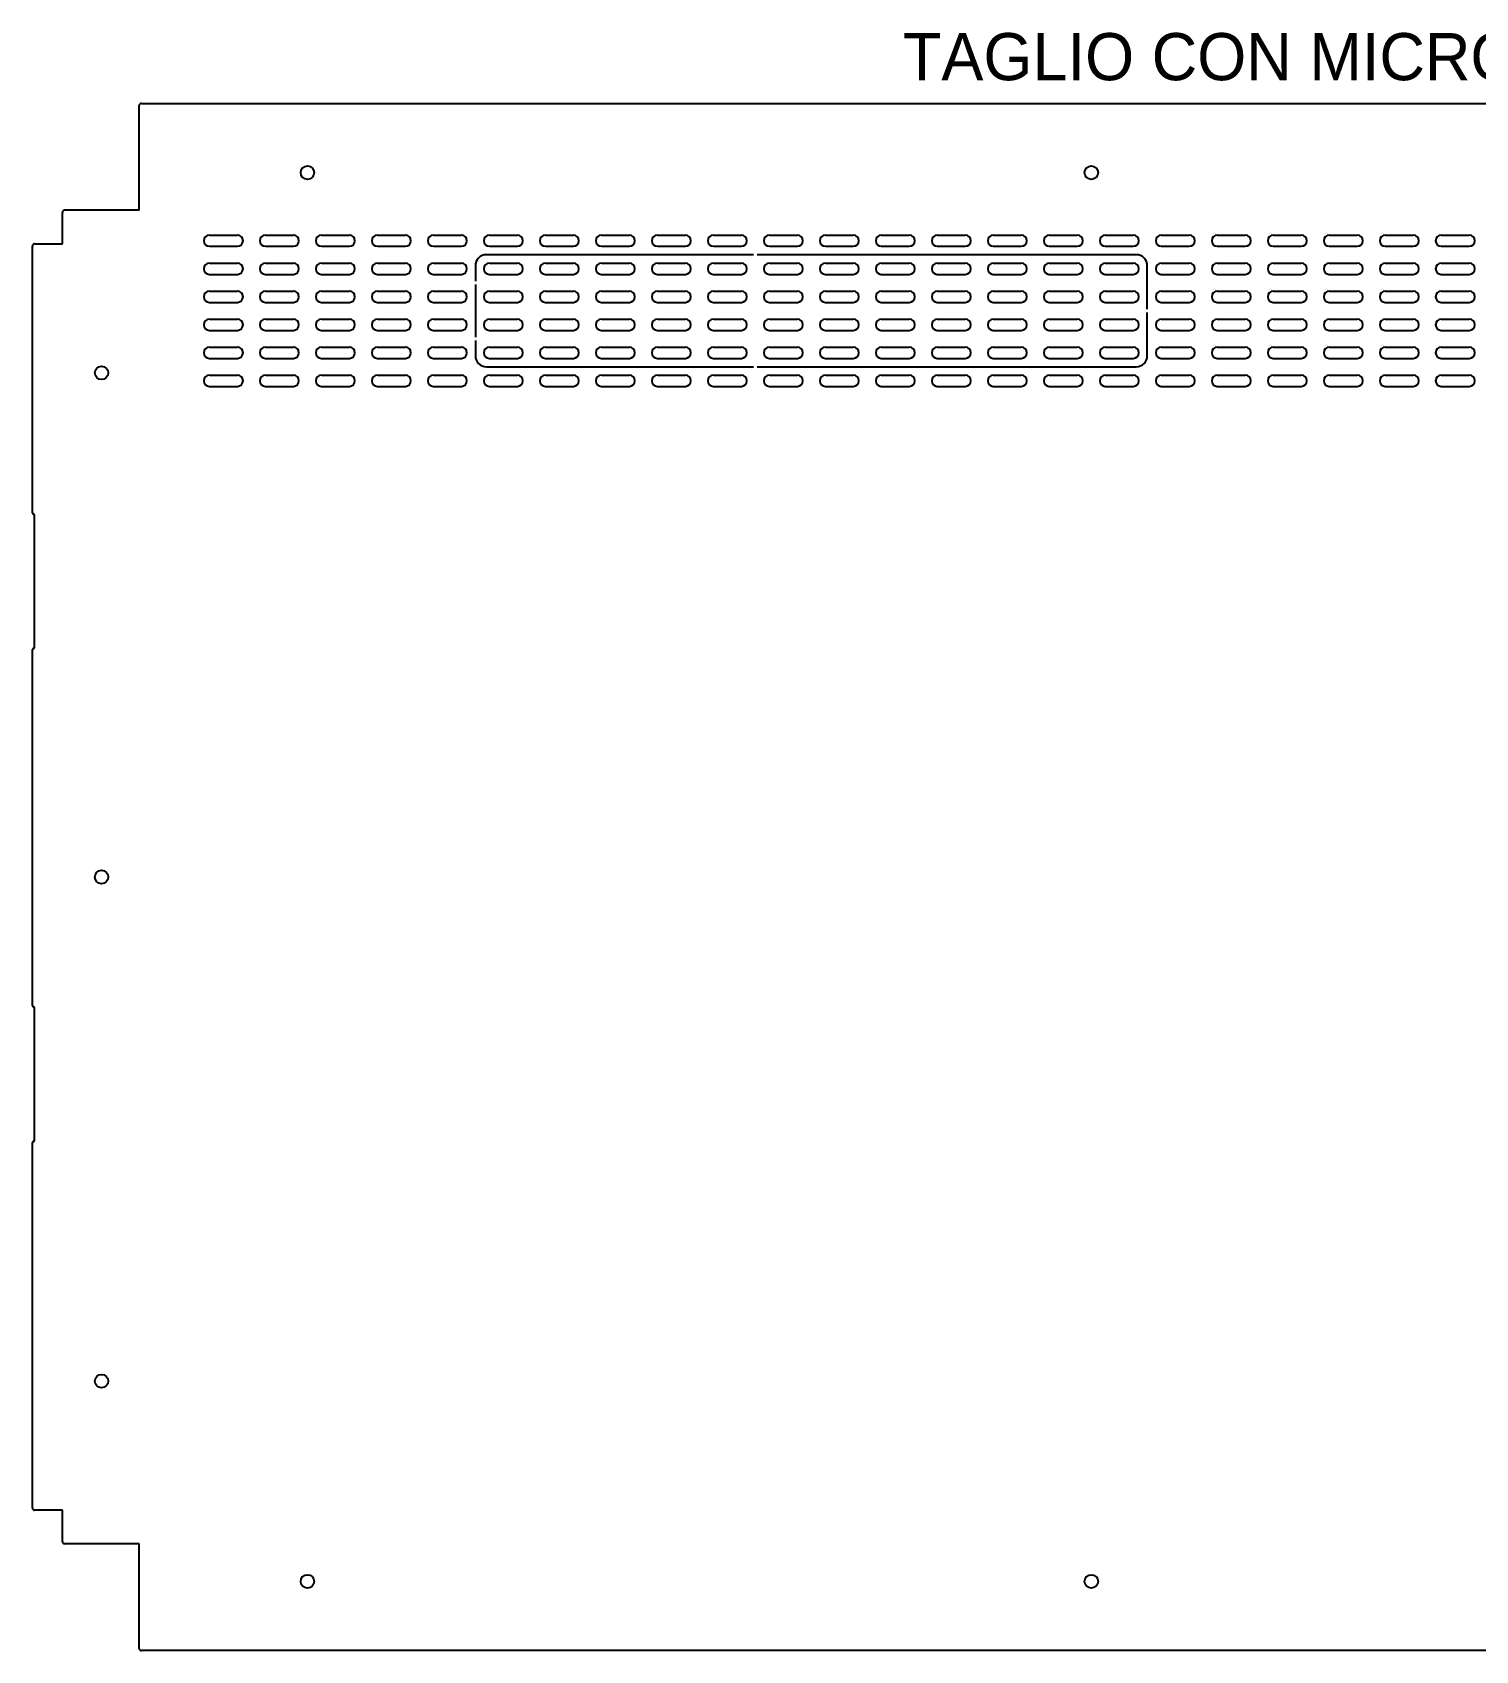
# Model space of a CAD drawing. Header units: millimetres. Extents: x 0 to 1296, y 0 to 722.
# Drawn here: x 0 to 644, y 0 to 722 of the extents above; entities that cross this region are included whole.
import ezdxf

# ---------------------------------------------------------------- set-up
doc = ezdxf.new("R2010")
doc.units = ezdxf.units.MM

msp = doc.modelspace()

# ---------------------------------------------------------------- linework, layer by layer
at = {"color": 7, "linetype": 'Continuous', "lineweight": 25}
for p, q in [((47.67, 642.93), (47.67, 689.6)), ((48.67, 690.6), (1246.93, 690.6)), ((47.67, 642.93), (14.4, 642.93)), ((13.4, 627.93), (13.4, 641.93)), ((79.05, 631.8), (91.55, 631.8)), ((104.05, 631.8), (116.55, 631.8)), ((129.05, 631.8), (141.55, 631.8)), ((154.05, 631.8), (166.55, 631.8)), ((179.05, 631.8), (191.55, 631.8)), ((204.05, 631.8), (216.55, 631.8)), ((229.05, 631.8), (241.55, 631.8)), ((254.05, 631.8), (266.55, 631.8)), ((279.05, 631.8), (291.55, 631.8)), ((304.05, 631.8), (316.55, 631.8)), ((329.05, 631.8), (341.55, 631.8)), ((354.05, 631.8), (366.55, 631.8)), ((379.05, 631.8), (391.55, 631.8)), ((404.05, 631.8), (416.55, 631.8)), ((429.05, 631.8), (441.55, 631.8)), ((454.05, 631.8), (466.55, 631.8)), ((479.05, 631.8), (491.55, 631.8)), ((504.05, 631.8), (516.55, 631.8)), ((529.05, 631.8), (541.55, 631.8)), ((554.05, 631.8), (566.55, 631.8)), ((579.05, 631.8), (591.55, 631.8)), ((604.05, 631.8), (616.55, 631.8)), ((629.05, 631.8), (641.55, 631.8)), ((0, 507.8), (0, 626.93)), ((1, 627.93), (13.4, 627.93)), ((79.05, 626.8), (91.55, 626.8)), ((104.05, 626.8), (116.55, 626.8)), ((129.05, 626.8), (141.55, 626.8)), ((154.05, 626.8), (166.55, 626.8)), ((179.05, 626.8), (191.55, 626.8)), ((204.05, 626.8), (216.55, 626.8)), ((229.05, 626.8), (241.55, 626.8)), ((254.05, 626.8), (266.55, 626.8)), ((279.05, 626.8), (291.55, 626.8)), ((304.05, 626.8), (316.55, 626.8)), ((329.05, 626.8), (341.55, 626.8)), ((354.05, 626.8), (366.55, 626.8)), ((379.05, 626.8), (391.55, 626.8)), ((404.05, 626.8), (416.55, 626.8)), ((429.05, 626.8), (441.55, 626.8)), ((454.05, 626.8), (466.55, 626.8)), ((479.05, 626.8), (491.55, 626.8)), ((504.05, 626.8), (516.55, 626.8)), ((529.05, 626.8), (541.55, 626.8)), ((554.05, 626.8), (566.55, 626.8)), ((579.05, 626.8), (591.55, 626.8)), ((604.05, 626.8), (616.55, 626.8)), ((629.05, 626.8), (641.55, 626.8)), ((79.05, 619.3), (91.55, 619.3)), ((79.05, 614.3), (91.55, 614.3)), ((104.05, 619.3), (116.55, 619.3)), ((104.05, 614.3), (116.55, 614.3)), ((129.05, 619.3), (141.55, 619.3)), ((129.05, 614.3), (141.55, 614.3)), ((154.05, 619.3), (166.55, 619.3)), ((154.05, 614.3), (166.55, 614.3)), ((179.05, 619.3), (191.55, 619.3)), ((179.05, 614.3), (191.55, 614.3)), ((204.05, 619.3), (216.55, 619.3)), ((204.05, 614.3), (216.55, 614.3)), ((229.05, 619.3), (241.55, 619.3)), ((229.05, 614.3), (241.55, 614.3)), ((254.05, 619.3), (266.55, 619.3)), ((254.05, 614.3), (266.55, 614.3)), ((279.05, 619.3), (291.55, 619.3)), ((279.05, 614.3), (291.55, 614.3)), ((304.05, 619.3), (316.55, 619.3)), ((304.05, 614.3), (316.55, 614.3)), ((329.05, 619.3), (341.55, 619.3)), ((329.05, 614.3), (341.55, 614.3)), ((354.05, 619.3), (366.55, 619.3)), ((354.05, 614.3), (366.55, 614.3)), ((379.05, 619.3), (391.55, 619.3)), ((379.05, 614.3), (391.55, 614.3)), ((404.05, 619.3), (416.55, 619.3)), ((404.05, 614.3), (416.55, 614.3)), ((429.05, 619.3), (441.55, 619.3)), ((429.05, 614.3), (441.55, 614.3)), ((454.05, 619.3), (466.55, 619.3)), ((454.05, 614.3), (466.55, 614.3)), ((479.05, 619.3), (491.55, 619.3)), ((479.05, 614.3), (491.55, 614.3)), ((504.05, 619.3), (516.55, 619.3)), ((504.05, 614.3), (516.55, 614.3)), ((529.05, 619.3), (541.55, 619.3)), ((529.05, 614.3), (541.55, 614.3)), ((554.05, 619.3), (566.55, 619.3)), ((554.05, 614.3), (566.55, 614.3)), ((579.05, 619.3), (591.55, 619.3)), ((579.05, 614.3), (591.55, 614.3)), ((604.05, 619.3), (616.55, 619.3)), ((604.05, 614.3), (616.55, 614.3)), ((629.05, 619.3), (641.55, 619.3)), ((629.05, 614.3), (641.55, 614.3)), ((79.05, 606.8), (91.55, 606.8)), ((104.05, 606.8), (116.55, 606.8)), ((129.05, 606.8), (141.55, 606.8)), ((154.05, 606.8), (166.55, 606.8)), ((179.05, 606.8), (191.55, 606.8)), ((204.05, 606.8), (216.55, 606.8)), ((229.05, 606.8), (241.55, 606.8)), ((254.05, 606.8), (266.55, 606.8)), ((279.05, 606.8), (291.55, 606.8)), ((304.05, 606.8), (316.55, 606.8)), ((329.05, 606.8), (341.55, 606.8)), ((354.05, 606.8), (366.55, 606.8)), ((379.05, 606.8), (391.55, 606.8)), ((404.05, 606.8), (416.55, 606.8)), ((429.05, 606.8), (441.55, 606.8)), ((454.05, 606.8), (466.55, 606.8)), ((479.05, 606.8), (491.55, 606.8)), ((504.05, 606.8), (516.55, 606.8)), ((529.05, 606.8), (541.55, 606.8)), ((554.05, 606.8), (566.55, 606.8)), ((579.05, 606.8), (591.55, 606.8)), ((604.05, 606.8), (616.55, 606.8)), ((629.05, 606.8), (641.55, 606.8)), ((79.05, 601.8), (91.55, 601.8)), ((104.05, 601.8), (116.55, 601.8)), ((129.05, 601.8), (141.55, 601.8)), ((154.05, 601.8), (166.55, 601.8)), ((179.05, 601.8), (191.55, 601.8)), ((204.05, 601.8), (216.55, 601.8)), ((229.05, 601.8), (241.55, 601.8)), ((254.05, 601.8), (266.55, 601.8)), ((279.05, 601.8), (291.55, 601.8)), ((304.05, 601.8), (316.55, 601.8)), ((329.05, 601.8), (341.55, 601.8)), ((354.05, 601.8), (366.55, 601.8)), ((379.05, 601.8), (391.55, 601.8)), ((404.05, 601.8), (416.55, 601.8)), ((429.05, 601.8), (441.55, 601.8)), ((454.05, 601.8), (466.55, 601.8)), ((479.05, 601.8), (491.55, 601.8)), ((504.05, 601.8), (516.55, 601.8)), ((529.05, 601.8), (541.55, 601.8)), ((554.05, 601.8), (566.55, 601.8)), ((579.05, 601.8), (591.55, 601.8)), ((604.05, 601.8), (616.55, 601.8)), ((629.05, 601.8), (641.55, 601.8)), ((79.05, 594.3), (91.55, 594.3)), ((104.05, 594.3), (116.55, 594.3)), ((129.05, 594.3), (141.55, 594.3)), ((154.05, 594.3), (166.55, 594.3)), ((179.05, 594.3), (191.55, 594.3)), ((204.05, 594.3), (216.55, 594.3)), ((229.05, 594.3), (241.55, 594.3)), ((254.05, 594.3), (266.55, 594.3)), ((279.05, 594.3), (291.55, 594.3)), ((304.05, 594.3), (316.55, 594.3)), ((329.05, 594.3), (341.55, 594.3)), ((354.05, 594.3), (366.55, 594.3)), ((379.05, 594.3), (391.55, 594.3)), ((404.05, 594.3), (416.55, 594.3)), ((429.05, 594.3), (441.55, 594.3)), ((454.05, 594.3), (466.55, 594.3)), ((479.05, 594.3), (491.55, 594.3)), ((504.05, 594.3), (516.55, 594.3)), ((529.05, 594.3), (541.55, 594.3)), ((554.05, 594.3), (566.55, 594.3)), ((579.05, 594.3), (591.55, 594.3)), ((604.05, 594.3), (616.55, 594.3)), ((629.05, 594.3), (641.55, 594.3)), ((79.05, 589.3), (91.55, 589.3)), ((104.05, 589.3), (116.55, 589.3)), ((129.05, 589.3), (141.55, 589.3)), ((154.05, 589.3), (166.55, 589.3)), ((179.05, 589.3), (191.55, 589.3)), ((204.05, 589.3), (216.55, 589.3)), ((229.05, 589.3), (241.55, 589.3)), ((254.05, 589.3), (266.55, 589.3)), ((279.05, 589.3), (291.55, 589.3)), ((304.05, 589.3), (316.55, 589.3)), ((329.05, 589.3), (341.55, 589.3)), ((354.05, 589.3), (366.55, 589.3)), ((379.05, 589.3), (391.55, 589.3)), ((404.05, 589.3), (416.55, 589.3)), ((429.05, 589.3), (441.55, 589.3)), ((454.05, 589.3), (466.55, 589.3)), ((479.05, 589.3), (491.55, 589.3)), ((504.05, 589.3), (516.55, 589.3)), ((529.05, 589.3), (541.55, 589.3)), ((554.05, 589.3), (566.55, 589.3)), ((579.05, 589.3), (591.55, 589.3)), ((604.05, 589.3), (616.55, 589.3)), ((629.05, 589.3), (641.55, 589.3)), ((79.05, 581.8), (91.55, 581.8)), ((104.05, 581.8), (116.55, 581.8)), ((129.05, 581.8), (141.55, 581.8)), ((154.05, 581.8), (166.55, 581.8)), ((179.05, 581.8), (191.55, 581.8)), ((204.05, 581.8), (216.55, 581.8)), ((229.05, 581.8), (241.55, 581.8)), ((254.05, 581.8), (266.55, 581.8)), ((279.05, 581.8), (291.55, 581.8)), ((304.05, 581.8), (316.55, 581.8)), ((329.05, 581.8), (341.55, 581.8)), ((354.05, 581.8), (366.55, 581.8)), ((379.05, 581.8), (391.55, 581.8)), ((404.05, 581.8), (416.55, 581.8)), ((429.05, 581.8), (441.55, 581.8)), ((454.05, 581.8), (466.55, 581.8)), ((479.05, 581.8), (491.55, 581.8)), ((504.05, 581.8), (516.55, 581.8)), ((529.05, 581.8), (541.55, 581.8)), ((554.05, 581.8), (566.55, 581.8)), ((579.05, 581.8), (591.55, 581.8)), ((604.05, 581.8), (616.55, 581.8)), ((629.05, 581.8), (641.55, 581.8)), ((79.05, 576.8), (91.55, 576.8)), ((104.05, 576.8), (116.55, 576.8)), ((129.05, 576.8), (141.55, 576.8)), ((154.05, 576.8), (166.55, 576.8)), ((179.05, 576.8), (191.55, 576.8)), ((204.05, 576.8), (216.55, 576.8)), ((229.05, 576.8), (241.55, 576.8)), ((254.05, 576.8), (266.55, 576.8)), ((279.05, 576.8), (291.55, 576.8)), ((304.05, 576.8), (316.55, 576.8)), ((329.05, 576.8), (341.55, 576.8)), ((354.05, 576.8), (366.55, 576.8)), ((379.05, 576.8), (391.55, 576.8)), ((404.05, 576.8), (416.55, 576.8)), ((429.05, 576.8), (441.55, 576.8)), ((454.05, 576.8), (466.55, 576.8)), ((479.05, 576.8), (491.55, 576.8)), ((504.05, 576.8), (516.55, 576.8)), ((529.05, 576.8), (541.55, 576.8)), ((554.05, 576.8), (566.55, 576.8)), ((579.05, 576.8), (591.55, 576.8)), ((604.05, 576.8), (616.55, 576.8)), ((629.05, 576.8), (641.55, 576.8)), ((79.05, 569.3), (91.55, 569.3)), ((79.05, 564.3), (91.55, 564.3)), ((104.05, 569.3), (116.55, 569.3)), ((104.05, 564.3), (116.55, 564.3)), ((129.05, 569.3), (141.55, 569.3)), ((129.05, 564.3), (141.55, 564.3)), ((154.05, 569.3), (166.55, 569.3)), ((154.05, 564.3), (166.55, 564.3)), ((179.05, 569.3), (191.55, 569.3)), ((179.05, 564.3), (191.55, 564.3)), ((204.05, 569.3), (216.55, 569.3)), ((204.05, 564.3), (216.55, 564.3)), ((229.05, 569.3), (241.55, 569.3)), ((229.05, 564.3), (241.55, 564.3)), ((254.05, 569.3), (266.55, 569.3)), ((254.05, 564.3), (266.55, 564.3)), ((279.05, 569.3), (291.55, 569.3)), ((279.05, 564.3), (291.55, 564.3)), ((304.05, 569.3), (316.55, 569.3)), ((304.05, 564.3), (316.55, 564.3)), ((329.05, 569.3), (341.55, 569.3)), ((329.05, 564.3), (341.55, 564.3)), ((354.05, 569.3), (366.55, 569.3)), ((354.05, 564.3), (366.55, 564.3)), ((379.05, 569.3), (391.55, 569.3)), ((379.05, 564.3), (391.55, 564.3)), ((404.05, 569.3), (416.55, 569.3)), ((404.05, 564.3), (416.55, 564.3)), ((429.05, 569.3), (441.55, 569.3)), ((429.05, 564.3), (441.55, 564.3)), ((454.05, 569.3), (466.55, 569.3)), ((454.05, 564.3), (466.55, 564.3)), ((479.05, 569.3), (491.55, 569.3)), ((479.05, 564.3), (491.55, 564.3)), ((504.05, 569.3), (516.55, 569.3)), ((504.05, 564.3), (516.55, 564.3)), ((529.05, 569.3), (541.55, 569.3)), ((529.05, 564.3), (541.55, 564.3)), ((554.05, 569.3), (566.55, 569.3)), ((554.05, 564.3), (566.55, 564.3)), ((579.05, 569.3), (591.55, 569.3)), ((579.05, 564.3), (591.55, 564.3)), ((604.05, 569.3), (616.55, 569.3)), ((604.05, 564.3), (616.55, 564.3)), ((629.05, 569.3), (641.55, 569.3)), ((629.05, 564.3), (641.55, 564.3)), ((1, 447.8), (1, 506.8)), ((0, 287.8), (0, 446.8)), ((1, 227.8), (1, 286.8)), ((0, 63.67), (0, 226.8)), ((13.4, 62.67), (1, 62.67)), ((13.4, 48.67), (13.4, 62.67)), ((47.67, 47.67), (14.4, 47.67)), ((47.67, 1), (47.67, 47.67)), ((1246.93, 0), (48.67, 0))]:
    msp.add_line(p, q, dxfattribs=at)
at = {"color": 6, "linetype": 'Continuous', "lineweight": 25}
for p, q in [((322.05, 623.05), (202.8, 623.05)), ((492.8, 623.05), (323.55, 623.05)), ((197.8, 618.05), (197.8, 611.3)), ((497.8, 598.8), (497.8, 618.05)), ((197.8, 609.8), (197.8, 586.3)), ((497.8, 578.05), (497.8, 597.3)), ((197.8, 584.8), (197.8, 578.05)), ((202.8, 573.05), (322.05, 573.05)), ((323.55, 573.05), (492.8, 573.05))]:
    msp.add_line(p, q, dxfattribs=at)
at = {"color": 7, "linetype": 'Continuous', "lineweight": 25}
for centre in [(122.8, 659.7), (472.8, 659.7), (30.9, 570.3), (30.9, 345.3), (30.9, 120.3), (122.8, 30.9), (472.8, 30.9)]:
    msp.add_circle(centre, 3, dxfattribs=at)
for centre, radius, start, end in [((48.67, 689.6), 1, 90, 180), ((14.4, 641.93), 1, 90, 180), ((79.05, 629.3), 2.5, 90, 270), ((91.55, 629.3), 2.5, 270, 90), ((104.05, 629.3), 2.5, 90, 270), ((116.55, 629.3), 2.5, 270, 90), ((129.05, 629.3), 2.5, 90, 270), ((141.55, 629.3), 2.5, 270, 90), ((154.05, 629.3), 2.5, 90, 270), ((166.55, 629.3), 2.5, 270, 90), ((179.05, 629.3), 2.5, 90, 270), ((191.55, 629.3), 2.5, 270, 90), ((204.05, 629.3), 2.5, 90, 270), ((216.55, 629.3), 2.5, 270, 90), ((229.05, 629.3), 2.5, 90, 270), ((241.55, 629.3), 2.5, 270, 90), ((254.05, 629.3), 2.5, 90, 270), ((266.55, 629.3), 2.5, 270, 90), ((279.05, 629.3), 2.5, 90, 270), ((291.55, 629.3), 2.5, 270, 90), ((304.05, 629.3), 2.5, 90, 270), ((316.55, 629.3), 2.5, 270, 90), ((329.05, 629.3), 2.5, 90, 270), ((341.55, 629.3), 2.5, 270, 90), ((354.05, 629.3), 2.5, 90, 270), ((366.55, 629.3), 2.5, 270, 90), ((379.05, 629.3), 2.5, 90, 270), ((391.55, 629.3), 2.5, 270, 90), ((404.05, 629.3), 2.5, 90, 270), ((416.55, 629.3), 2.5, 270, 90), ((429.05, 629.3), 2.5, 90, 270), ((441.55, 629.3), 2.5, 270, 90), ((454.05, 629.3), 2.5, 90, 270), ((466.55, 629.3), 2.5, 270, 90), ((479.05, 629.3), 2.5, 90, 270), ((491.55, 629.3), 2.5, 270, 90), ((504.05, 629.3), 2.5, 90, 270), ((516.55, 629.3), 2.5, 270, 90), ((529.05, 629.3), 2.5, 90, 270), ((541.55, 629.3), 2.5, 270, 90), ((554.05, 629.3), 2.5, 90, 270), ((566.55, 629.3), 2.5, 270, 90), ((579.05, 629.3), 2.5, 90, 270), ((591.55, 629.3), 2.5, 270, 90), ((604.05, 629.3), 2.5, 90, 270), ((616.55, 629.3), 2.5, 270, 90), ((629.05, 629.3), 2.5, 90, 270), ((641.55, 629.3), 2.5, 270, 90), ((1, 626.93), 1, 90, 180), ((79.05, 616.8), 2.5, 90, 270), ((91.55, 616.8), 2.5, 270, 90), ((104.05, 616.8), 2.5, 90, 270), ((116.55, 616.8), 2.5, 270, 90), ((129.05, 616.8), 2.5, 90, 270), ((141.55, 616.8), 2.5, 270, 90), ((154.05, 616.8), 2.5, 90, 270), ((166.55, 616.8), 2.5, 270, 90), ((179.05, 616.8), 2.5, 90, 270), ((191.55, 616.8), 2.5, 270, 90), ((204.05, 616.8), 2.5, 90, 270), ((216.55, 616.8), 2.5, 270, 90), ((229.05, 616.8), 2.5, 90, 270), ((241.55, 616.8), 2.5, 270, 90), ((254.05, 616.8), 2.5, 90, 270), ((266.55, 616.8), 2.5, 270, 90), ((279.05, 616.8), 2.5, 90, 270), ((291.55, 616.8), 2.5, 270, 90), ((304.05, 616.8), 2.5, 90, 270), ((316.55, 616.8), 2.5, 270, 90), ((329.05, 616.8), 2.5, 90, 270), ((341.55, 616.8), 2.5, 270, 90), ((354.05, 616.8), 2.5, 90, 270), ((366.55, 616.8), 2.5, 270, 90), ((379.05, 616.8), 2.5, 90, 270), ((391.55, 616.8), 2.5, 270, 90), ((404.05, 616.8), 2.5, 90, 270), ((416.55, 616.8), 2.5, 270, 90), ((429.05, 616.8), 2.5, 90, 270), ((441.55, 616.8), 2.5, 270, 90), ((454.05, 616.8), 2.5, 90, 270), ((466.55, 616.8), 2.5, 270, 90), ((479.05, 616.8), 2.5, 90, 270), ((491.55, 616.8), 2.5, 270, 90), ((504.05, 616.8), 2.5, 90, 270), ((516.55, 616.8), 2.5, 270, 90), ((529.05, 616.8), 2.5, 90, 270), ((541.55, 616.8), 2.5, 270, 90), ((554.05, 616.8), 2.5, 90, 270), ((566.55, 616.8), 2.5, 270, 90), ((579.05, 616.8), 2.5, 90, 270), ((591.55, 616.8), 2.5, 270, 90), ((604.05, 616.8), 2.5, 90, 270), ((616.55, 616.8), 2.5, 270, 90), ((629.05, 616.8), 2.5, 90, 270), ((641.55, 616.8), 2.5, 270, 90), ((79.05, 604.3), 2.5, 90, 270), ((91.55, 604.3), 2.5, 270, 90), ((104.05, 604.3), 2.5, 90, 270), ((116.55, 604.3), 2.5, 270, 90), ((129.05, 604.3), 2.5, 90, 270), ((141.55, 604.3), 2.5, 270, 90), ((154.05, 604.3), 2.5, 90, 270), ((166.55, 604.3), 2.5, 270, 90), ((179.05, 604.3), 2.5, 90, 270), ((191.55, 604.3), 2.5, 270, 90), ((204.05, 604.3), 2.5, 90, 270), ((216.55, 604.3), 2.5, 270, 90), ((229.05, 604.3), 2.5, 90, 270), ((241.55, 604.3), 2.5, 270, 90), ((254.05, 604.3), 2.5, 90, 270), ((266.55, 604.3), 2.5, 270, 90), ((279.05, 604.3), 2.5, 90, 270), ((291.55, 604.3), 2.5, 270, 90), ((304.05, 604.3), 2.5, 90, 270), ((316.55, 604.3), 2.5, 270, 90), ((329.05, 604.3), 2.5, 90, 270), ((341.55, 604.3), 2.5, 270, 90), ((354.05, 604.3), 2.5, 90, 270), ((366.55, 604.3), 2.5, 270, 90), ((379.05, 604.3), 2.5, 90, 270), ((391.55, 604.3), 2.5, 270, 90), ((404.05, 604.3), 2.5, 90, 270), ((416.55, 604.3), 2.5, 270, 90), ((429.05, 604.3), 2.5, 90, 270), ((441.55, 604.3), 2.5, 270, 90), ((454.05, 604.3), 2.5, 90, 270), ((466.55, 604.3), 2.5, 270, 90), ((479.05, 604.3), 2.5, 90, 270), ((491.55, 604.3), 2.5, 270, 90), ((504.05, 604.3), 2.5, 90, 270), ((516.55, 604.3), 2.5, 270, 90), ((529.05, 604.3), 2.5, 90, 270), ((541.55, 604.3), 2.5, 270, 90), ((554.05, 604.3), 2.5, 90, 270), ((566.55, 604.3), 2.5, 270, 90), ((579.05, 604.3), 2.5, 90, 270), ((591.55, 604.3), 2.5, 270, 90), ((604.05, 604.3), 2.5, 90, 270), ((616.55, 604.3), 2.5, 270, 90), ((629.05, 604.3), 2.5, 90, 270), ((641.55, 604.3), 2.5, 270, 90), ((79.05, 591.8), 2.5, 90, 270), ((91.55, 591.8), 2.5, 270, 90), ((104.05, 591.8), 2.5, 90, 270), ((116.55, 591.8), 2.5, 270, 90), ((129.05, 591.8), 2.5, 90, 270), ((141.55, 591.8), 2.5, 270, 90), ((154.05, 591.8), 2.5, 90, 270), ((166.55, 591.8), 2.5, 270, 90), ((179.05, 591.8), 2.5, 90, 270), ((191.55, 591.8), 2.5, 270, 90), ((204.05, 591.8), 2.5, 90, 270), ((216.55, 591.8), 2.5, 270, 90), ((229.05, 591.8), 2.5, 90, 270), ((241.55, 591.8), 2.5, 270, 90), ((254.05, 591.8), 2.5, 90, 270), ((266.55, 591.8), 2.5, 270, 90), ((279.05, 591.8), 2.5, 90, 270), ((291.55, 591.8), 2.5, 270, 90), ((304.05, 591.8), 2.5, 90, 270), ((316.55, 591.8), 2.5, 270, 90), ((329.05, 591.8), 2.5, 90, 270), ((341.55, 591.8), 2.5, 270, 90), ((354.05, 591.8), 2.5, 90, 270), ((366.55, 591.8), 2.5, 270, 90), ((379.05, 591.8), 2.5, 90, 270), ((391.55, 591.8), 2.5, 270, 90), ((404.05, 591.8), 2.5, 90, 270), ((416.55, 591.8), 2.5, 270, 90), ((429.05, 591.8), 2.5, 90, 270), ((441.55, 591.8), 2.5, 270, 90), ((454.05, 591.8), 2.5, 90, 270), ((466.55, 591.8), 2.5, 270, 90), ((479.05, 591.8), 2.5, 90, 270), ((491.55, 591.8), 2.5, 270, 90), ((504.05, 591.8), 2.5, 90, 270), ((516.55, 591.8), 2.5, 270, 90), ((529.05, 591.8), 2.5, 90, 270), ((541.55, 591.8), 2.5, 270, 90), ((554.05, 591.8), 2.5, 90, 270), ((566.55, 591.8), 2.5, 270, 90), ((579.05, 591.8), 2.5, 90, 270), ((591.55, 591.8), 2.5, 270, 90), ((604.05, 591.8), 2.5, 90, 270), ((616.55, 591.8), 2.5, 270, 90), ((629.05, 591.8), 2.5, 90, 270), ((641.55, 591.8), 2.5, 270, 90), ((79.05, 579.3), 2.5, 90, 270), ((91.55, 579.3), 2.5, 270, 90), ((104.05, 579.3), 2.5, 90, 270), ((116.55, 579.3), 2.5, 270, 90), ((129.05, 579.3), 2.5, 90, 270), ((141.55, 579.3), 2.5, 270, 90), ((154.05, 579.3), 2.5, 90, 270), ((166.55, 579.3), 2.5, 270, 90), ((179.05, 579.3), 2.5, 90, 270), ((191.55, 579.3), 2.5, 270, 90), ((204.05, 579.3), 2.5, 90, 270), ((216.55, 579.3), 2.5, 270, 90), ((229.05, 579.3), 2.5, 90, 270), ((241.55, 579.3), 2.5, 270, 90), ((254.05, 579.3), 2.5, 90, 270), ((266.55, 579.3), 2.5, 270, 90), ((279.05, 579.3), 2.5, 90, 270), ((291.55, 579.3), 2.5, 270, 90), ((304.05, 579.3), 2.5, 90, 270), ((316.55, 579.3), 2.5, 270, 90), ((329.05, 579.3), 2.5, 90, 270), ((341.55, 579.3), 2.5, 270, 90), ((354.05, 579.3), 2.5, 90, 270), ((366.55, 579.3), 2.5, 270, 90), ((379.05, 579.3), 2.5, 90, 270), ((391.55, 579.3), 2.5, 270, 90), ((404.05, 579.3), 2.5, 90, 270), ((416.55, 579.3), 2.5, 270, 90), ((429.05, 579.3), 2.5, 90, 270), ((441.55, 579.3), 2.5, 270, 90), ((454.05, 579.3), 2.5, 90, 270), ((466.55, 579.3), 2.5, 270, 90), ((479.05, 579.3), 2.5, 90, 270), ((491.55, 579.3), 2.5, 270, 90), ((504.05, 579.3), 2.5, 90, 270), ((516.55, 579.3), 2.5, 270, 90), ((529.05, 579.3), 2.5, 90, 270), ((541.55, 579.3), 2.5, 270, 90), ((554.05, 579.3), 2.5, 90, 270), ((566.55, 579.3), 2.5, 270, 90), ((579.05, 579.3), 2.5, 90, 270), ((591.55, 579.3), 2.5, 270, 90), ((604.05, 579.3), 2.5, 90, 270), ((616.55, 579.3), 2.5, 270, 90), ((629.05, 579.3), 2.5, 90, 270), ((641.55, 579.3), 2.5, 270, 90), ((79.05, 566.8), 2.5, 90, 270), ((91.55, 566.8), 2.5, 270, 90), ((104.05, 566.8), 2.5, 90, 270), ((116.55, 566.8), 2.5, 270, 90), ((129.05, 566.8), 2.5, 90, 270), ((141.55, 566.8), 2.5, 270, 90), ((154.05, 566.8), 2.5, 90, 270), ((166.55, 566.8), 2.5, 270, 90), ((179.05, 566.8), 2.5, 90, 270), ((191.55, 566.8), 2.5, 270, 90), ((204.05, 566.8), 2.5, 90, 270), ((216.55, 566.8), 2.5, 270, 90), ((229.05, 566.8), 2.5, 90, 270), ((241.55, 566.8), 2.5, 270, 90), ((254.05, 566.8), 2.5, 90, 270), ((266.55, 566.8), 2.5, 270, 90), ((279.05, 566.8), 2.5, 90, 270), ((291.55, 566.8), 2.5, 270, 90), ((304.05, 566.8), 2.5, 90, 270), ((316.55, 566.8), 2.5, 270, 90), ((329.05, 566.8), 2.5, 90, 270), ((341.55, 566.8), 2.5, 270, 90), ((354.05, 566.8), 2.5, 90, 270), ((366.55, 566.8), 2.5, 270, 90), ((379.05, 566.8), 2.5, 90, 270), ((391.55, 566.8), 2.5, 270, 90), ((404.05, 566.8), 2.5, 90, 270), ((416.55, 566.8), 2.5, 270, 90), ((429.05, 566.8), 2.5, 90, 270), ((441.55, 566.8), 2.5, 270, 90), ((454.05, 566.8), 2.5, 90, 270), ((466.55, 566.8), 2.5, 270, 90), ((479.05, 566.8), 2.5, 90, 270), ((491.55, 566.8), 2.5, 270, 90), ((504.05, 566.8), 2.5, 90, 270), ((516.55, 566.8), 2.5, 270, 90), ((529.05, 566.8), 2.5, 90, 270), ((541.55, 566.8), 2.5, 270, 90), ((554.05, 566.8), 2.5, 90, 270), ((566.55, 566.8), 2.5, 270, 90), ((579.05, 566.8), 2.5, 90, 270), ((591.55, 566.8), 2.5, 270, 90), ((604.05, 566.8), 2.5, 90, 270), ((616.55, 566.8), 2.5, 270, 90), ((629.05, 566.8), 2.5, 90, 270), ((641.55, 566.8), 2.5, 270, 90), ((0.5, 507.8), 0.5, 180, 270), ((0.5, 506.8), 0.5, 0, 90), ((0.5, 446.8), 0.5, 90, 180), ((0.5, 447.8), 0.5, 270, 0), ((0.5, 287.8), 0.5, 180, 270), ((0.5, 286.8), 0.5, 0, 90), ((0.5, 226.8), 0.5, 90, 180), ((0.5, 227.8), 0.5, 270, 0), ((1, 63.67), 1, 180, 270), ((14.4, 48.67), 1, 180, 270), ((48.67, 1), 1, 180, 270)]:
    msp.add_arc(centre, radius, start, end, dxfattribs=at)
at = {"color": 6, "linetype": 'Continuous', "lineweight": 25}
for centre, start, end in [((202.8, 618.05), 90, 180), ((492.8, 618.05), 0, 90), ((202.8, 578.05), 180, 270), ((492.8, 578.05), 270, 0)]:
    msp.add_arc(centre, 5, start, end, dxfattribs=at)

# ---------------------------------------------------------------- texts
msp.add_text('TAGLIO CON MICROGIUNZIONI', height=21.0587).set_placement((388.65, 700.93))

doc.saveas('drawing.dxf')
